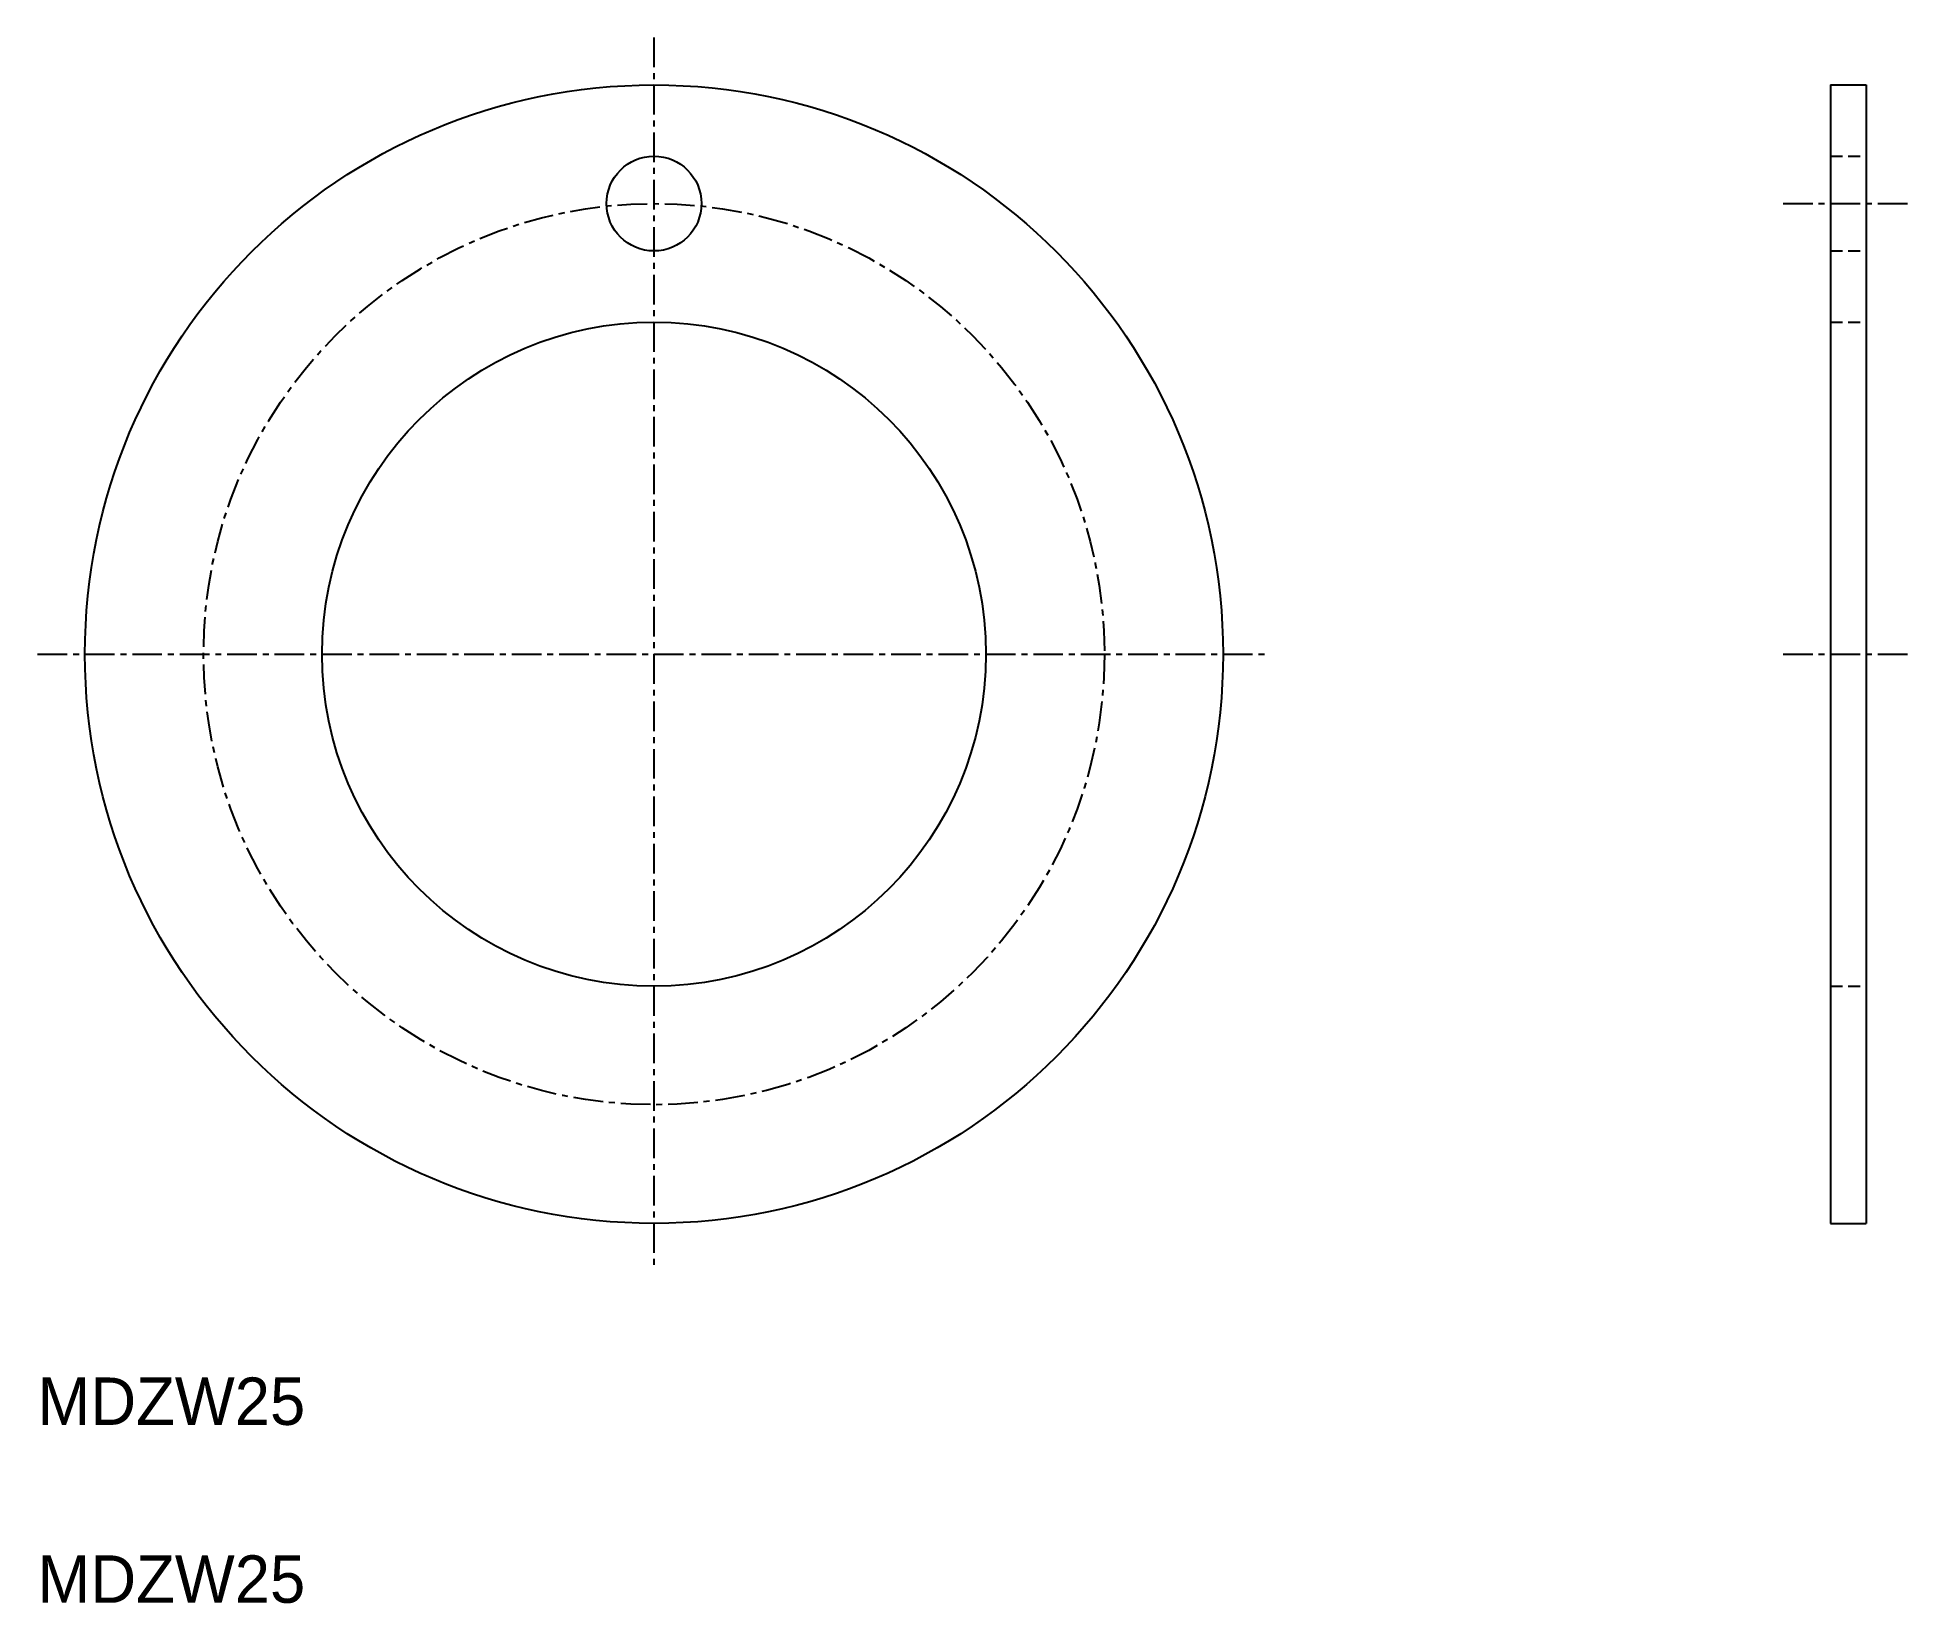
# Model space of a CAD drawing. Extents: x 10 to 89.1, y 10 to 76.
import ezdxf

# ---------------------------------------------------------------- set-up
doc = ezdxf.new("R2010")
doc.units = 0
doc.linetypes.add('CENTER', pattern=[2, 1.25, -0.25, 0.25, -0.25])
doc.linetypes.add('DASHED', pattern=[0.75, 0.5, -0.25])
doc.layers.get('0').update_dxf_attribs({"linetype": 'CONTINUOUS'})
doc.layers.add('CENTER', color=1, linetype='CENTER')

msp = doc.modelspace()

# ---------------------------------------------------------------- linework, layer by layer
at = {"color": 7, "linetype": 'CONTINUOUS'}
for p, q in [((85.621, 74), (85.621, 26)), ((85.621, 74), (87.121, 74)), ((87.121, 74), (87.121, 26)), ((85.621, 26), (87.121, 26))]:
    msp.add_line(p, q, dxfattribs=at)
at = {"color": 3, "linetype": 'DASHED'}
for p, q in [((85.621, 71), (87.121, 71)), ((85.621, 67), (87.121, 67)), ((85.621, 64), (87.121, 64)), ((85.621, 62), (85.621, 62)), ((85.621, 50), (85.621, 50)), ((85.621, 36), (87.121, 36))]:
    msp.add_line(p, q, dxfattribs=at)
at = {"color": 7, "linetype": 'CONTINUOUS'}
for centre, radius in [((36, 50), 24), ((36, 69), 2), ((36, 50), 14)]:
    msp.add_circle(centre, radius, dxfattribs=at)
at = {"layer": 'CENTER', "color": 1, "linetype": 'CENTER'}
for p, q in [((36, 76), (36, 24)), ((83.621, 69), (89.121, 69)), ((10, 50), (62, 50)), ((83.621, 50), (89.121, 50))]:
    msp.add_line(p, q, dxfattribs=at)
msp.add_circle((36, 50), 19, dxfattribs=at)

# ---------------------------------------------------------------- texts
at = {"color": 7, "linetype": 'CONTINUOUS'}
for p in [(10, 17.5), (10, 10)]:
    msp.add_text('MDZW25', height=2, dxfattribs=at).set_placement(p)

doc.saveas('drawing.dxf')
